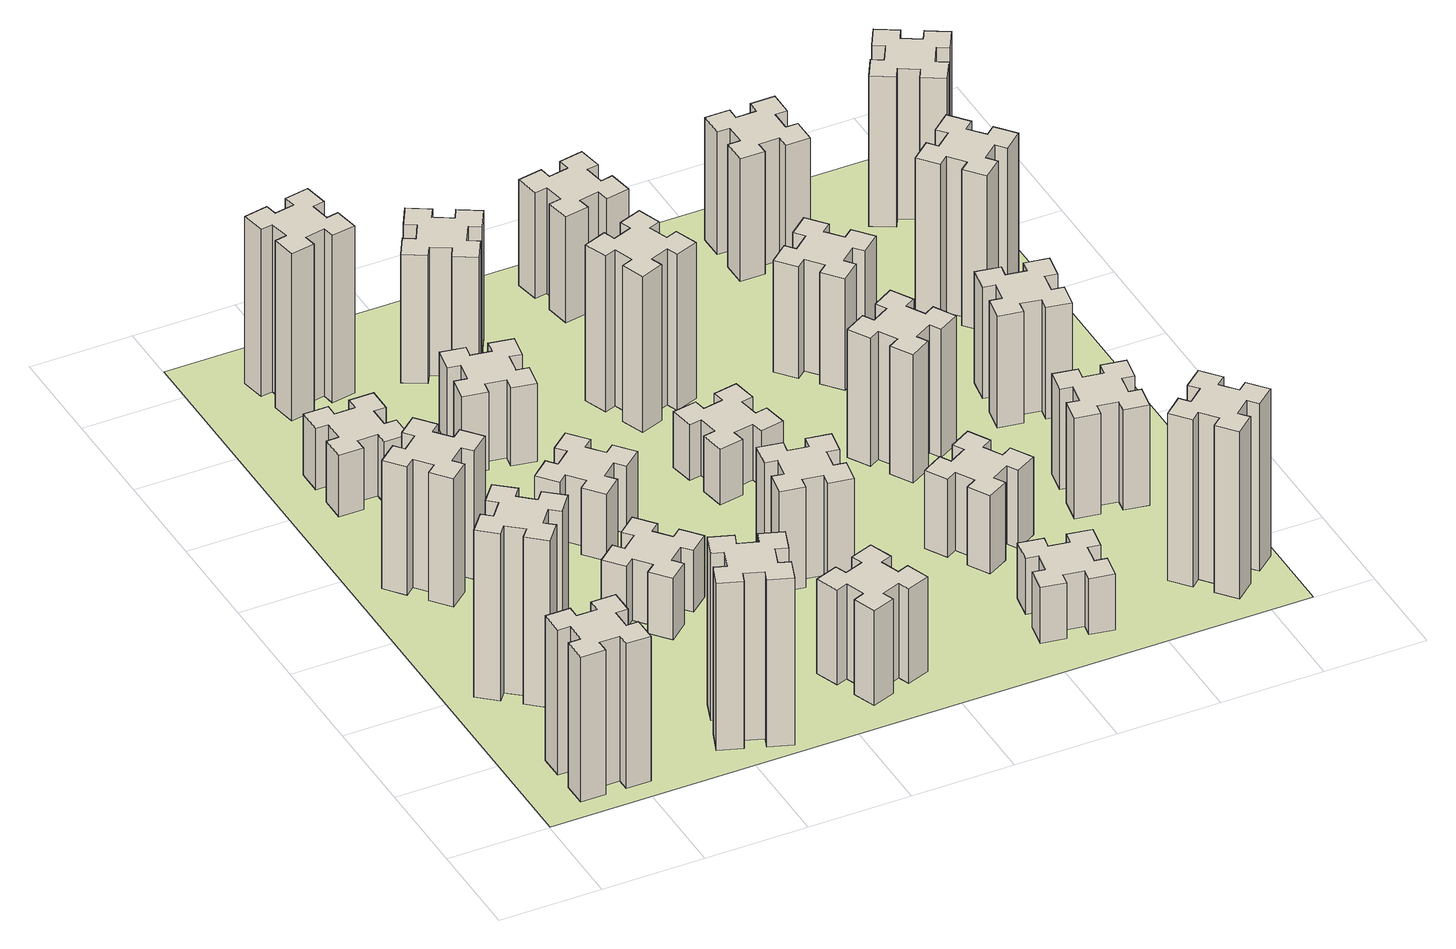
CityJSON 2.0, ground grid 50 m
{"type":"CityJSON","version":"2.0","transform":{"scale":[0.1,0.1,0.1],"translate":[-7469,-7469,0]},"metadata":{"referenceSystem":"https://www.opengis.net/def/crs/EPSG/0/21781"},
"CityObjects":{
"building1":{"type":"Building","attributes":{"class":"1000","function":"1000","usage":"1000","yearOfConstruction":2016,"roofType":"1000","measuredHeight":78,"storeysAboveGround":30,"storeysBelowGround":0},"geometry":[{"type":"Solid","lod":"1","boundaries":[[[[0,1,2,3,4,5,6,7,8,9,10,11,12,13,14,15,16,17,18,19]],[[17,16,20,21]],[[16,15,22,20]],[[15,14,23,22]],[[14,13,24,23]],[[13,12,25,24]],[[12,11,26,25]],[[11,10,27,26]],[[10,9,28,27]],[[9,8,29,28]],[[8,7,30,29]],[[7,6,31,30]],[[6,5,32,31]],[[5,4,33,32]],[[4,3,34,33]],[[3,2,35,34]],[[2,1,36,35]],[[1,0,37,36]],[[0,19,38,37]],[[19,18,39,38]],[[18,17,21,39]],[[24,25,26,27,28,29,30,31,32,33,34,35,36,37,38,39,21,20,22,23]]]]}]},
"building2":{"type":"Building","attributes":{"class":"1000","function":"1000","usage":"1000","yearOfConstruction":2016,"roofType":"1000","measuredHeight":90,"storeysAboveGround":30,"storeysBelowGround":0},"geometry":[{"type":"Solid","lod":"1","boundaries":[[[[40,41,42,43,44,45,46,47,48,49,50,51,52,53,54,55,56,57,58,59]],[[57,56,60,61]],[[56,55,62,60]],[[55,54,63,62]],[[54,53,64,63]],[[53,52,65,64]],[[52,51,66,65]],[[51,50,67,66]],[[50,49,68,67]],[[49,48,69,68]],[[48,47,70,69]],[[47,46,71,70]],[[46,45,72,71]],[[45,44,73,72]],[[44,43,74,73]],[[43,42,75,74]],[[42,41,76,75]],[[41,40,77,76]],[[40,59,78,77]],[[59,58,79,78]],[[58,57,61,79]],[[64,65,66,67,68,69,70,71,72,73,74,75,76,77,78,79,61,60,62,63]]]]}]},
"building3":{"type":"Building","attributes":{"class":"1000","function":"1000","usage":"1000","yearOfConstruction":2016,"roofType":"1000","measuredHeight":69,"storeysAboveGround":30,"storeysBelowGround":0},"geometry":[{"type":"Solid","lod":"1","boundaries":[[[[80,81,82,83,84,85,86,87,88,89,90,91,92,93,94,95,96,97,98,99]],[[97,96,100,101]],[[96,95,102,100]],[[95,94,103,102]],[[94,93,104,103]],[[93,92,105,104]],[[92,91,106,105]],[[91,90,107,106]],[[90,89,108,107]],[[89,88,109,108]],[[88,87,110,109]],[[87,86,111,110]],[[86,85,112,111]],[[85,84,113,112]],[[84,83,114,113]],[[83,82,115,114]],[[82,81,116,115]],[[81,80,117,116]],[[80,99,118,117]],[[99,98,119,118]],[[98,97,101,119]],[[104,105,106,107,108,109,110,111,112,113,114,115,116,117,118,119,101,100,102,103]]]]}]},
"building4":{"type":"Building","attributes":{"class":"1000","function":"1000","usage":"1000","yearOfConstruction":2016,"roofType":"1000","measuredHeight":33,"storeysAboveGround":30,"storeysBelowGround":0},"geometry":[{"type":"Solid","lod":"1","boundaries":[[[[120,121,122,123,124,125,126,127,128,129,130,131,132,133,134,135,136,137,138,139]],[[137,136,140,141]],[[136,135,142,140]],[[135,134,143,142]],[[134,133,144,143]],[[133,132,145,144]],[[132,131,146,145]],[[131,130,147,146]],[[130,129,148,147]],[[129,128,149,148]],[[128,127,150,149]],[[127,126,151,150]],[[126,125,152,151]],[[125,124,153,152]],[[124,123,154,153]],[[123,122,155,154]],[[122,121,156,155]],[[121,120,157,156]],[[120,139,158,157]],[[139,138,159,158]],[[138,137,141,159]],[[144,145,146,147,148,149,150,151,152,153,154,155,156,157,158,159,141,140,142,143]]]]}]},
"building5":{"type":"Building","attributes":{"class":"1000","function":"1000","usage":"1000","yearOfConstruction":2016,"roofType":"1000","measuredHeight":90,"storeysAboveGround":30,"storeysBelowGround":0},"geometry":[{"type":"Solid","lod":"1","boundaries":[[[[160,161,162,163,164,165,166,167,168,169,170,171,172,173,174,175,176,177,178,179]],[[177,176,180,181]],[[176,175,182,180]],[[175,174,183,182]],[[174,173,184,183]],[[173,172,185,184]],[[172,171,186,185]],[[171,170,187,186]],[[170,169,188,187]],[[169,168,189,188]],[[168,167,190,189]],[[167,166,191,190]],[[166,165,192,191]],[[165,164,193,192]],[[164,163,194,193]],[[163,162,195,194]],[[162,161,196,195]],[[161,160,197,196]],[[160,179,198,197]],[[179,178,199,198]],[[178,177,181,199]],[[184,185,186,187,188,189,190,191,192,193,194,195,196,197,198,199,181,180,182,183]]]]}]},
"building6":{"type":"Building","attributes":{"class":"1000","function":"1000","usage":"1000","yearOfConstruction":2016,"roofType":"1000","measuredHeight":90,"storeysAboveGround":30,"storeysBelowGround":0},"geometry":[{"type":"Solid","lod":"1","boundaries":[[[[200,201,202,203,204,205,206,207,208,209,210,211,212,213,214,215,216,217,218,219]],[[217,216,220,221]],[[216,215,222,220]],[[215,214,223,222]],[[214,213,224,223]],[[213,212,225,224]],[[212,211,226,225]],[[211,210,227,226]],[[210,209,228,227]],[[209,208,229,228]],[[208,207,230,229]],[[207,206,231,230]],[[206,205,232,231]],[[205,204,233,232]],[[204,203,234,233]],[[203,202,235,234]],[[202,201,236,235]],[[201,200,237,236]],[[200,219,238,237]],[[219,218,239,238]],[[218,217,221,239]],[[224,225,226,227,228,229,230,231,232,233,234,235,236,237,238,239,221,220,222,223]]]]}]},
"building7":{"type":"Building","attributes":{"class":"1000","function":"1000","usage":"1000","yearOfConstruction":2016,"roofType":"1000","measuredHeight":33,"storeysAboveGround":30,"storeysBelowGround":0},"geometry":[{"type":"Solid","lod":"1","boundaries":[[[[240,241,242,243,244,245,246,247,248,249,250,251,252,253,254,255,256,257,258,259]],[[257,256,260,261]],[[256,255,262,260]],[[255,254,263,262]],[[254,253,264,263]],[[253,252,265,264]],[[252,251,266,265]],[[251,250,267,266]],[[250,249,268,267]],[[249,248,269,268]],[[248,247,270,269]],[[247,246,271,270]],[[246,245,272,271]],[[245,244,273,272]],[[244,243,274,273]],[[243,242,275,274]],[[242,241,276,275]],[[241,240,277,276]],[[240,259,278,277]],[[259,258,279,278]],[[258,257,261,279]],[[264,265,266,267,268,269,270,271,272,273,274,275,276,277,278,279,261,260,262,263]]]]}]},
"building8":{"type":"Building","attributes":{"class":"1000","function":"1000","usage":"1000","yearOfConstruction":2016,"roofType":"1000","measuredHeight":36,"storeysAboveGround":30,"storeysBelowGround":0},"geometry":[{"type":"Solid","lod":"1","boundaries":[[[[280,281,282,283,284,285,286,287,288,289,290,291,292,293,294,295,296,297,298,299]],[[297,296,300,301]],[[296,295,302,300]],[[295,294,303,302]],[[294,293,304,303]],[[293,292,305,304]],[[292,291,306,305]],[[291,290,307,306]],[[290,289,308,307]],[[289,288,309,308]],[[288,287,310,309]],[[287,286,311,310]],[[286,285,312,311]],[[285,284,313,312]],[[284,283,314,313]],[[283,282,315,314]],[[282,281,316,315]],[[281,280,317,316]],[[280,299,318,317]],[[299,298,319,318]],[[298,297,301,319]],[[304,305,306,307,308,309,310,311,312,313,314,315,316,317,318,319,301,300,302,303]]]]}]},
"building9":{"type":"Building","attributes":{"class":"1000","function":"1000","usage":"1000","yearOfConstruction":2016,"roofType":"1000","measuredHeight":42,"storeysAboveGround":30,"storeysBelowGround":0},"geometry":[{"type":"Solid","lod":"1","boundaries":[[[[320,321,322,323,324,325,326,327,328,329,330,331,332,333,334,335,336,337,338,339]],[[337,336,340,341]],[[336,335,342,340]],[[335,334,343,342]],[[334,333,344,343]],[[333,332,345,344]],[[332,331,346,345]],[[331,330,347,346]],[[330,329,348,347]],[[329,328,349,348]],[[328,327,350,349]],[[327,326,351,350]],[[326,325,352,351]],[[325,324,353,352]],[[324,323,354,353]],[[323,322,355,354]],[[322,321,356,355]],[[321,320,357,356]],[[320,339,358,357]],[[339,338,359,358]],[[338,337,341,359]],[[344,345,346,347,348,349,350,351,352,353,354,355,356,357,358,359,341,340,342,343]]]]}]},
"building10":{"type":"Building","attributes":{"class":"1000","function":"1000","usage":"1000","yearOfConstruction":2016,"roofType":"1000","measuredHeight":51,"storeysAboveGround":30,"storeysBelowGround":0},"geometry":[{"type":"Solid","lod":"1","boundaries":[[[[360,361,362,363,364,365,366,367,368,369,370,371,372,373,374,375,376,377,378,379]],[[377,376,380,381]],[[376,375,382,380]],[[375,374,383,382]],[[374,373,384,383]],[[373,372,385,384]],[[372,371,386,385]],[[371,370,387,386]],[[370,369,388,387]],[[369,368,389,388]],[[368,367,390,389]],[[367,366,391,390]],[[366,365,392,391]],[[365,364,393,392]],[[364,363,394,393]],[[363,362,395,394]],[[362,361,396,395]],[[361,360,397,396]],[[360,379,398,397]],[[379,378,399,398]],[[378,377,381,399]],[[384,385,386,387,388,389,390,391,392,393,394,395,396,397,398,399,381,380,382,383]]]]}]},
"building11":{"type":"Building","attributes":{"class":"1000","function":"1000","usage":"1000","yearOfConstruction":2016,"roofType":"1000","measuredHeight":69,"storeysAboveGround":30,"storeysBelowGround":0},"geometry":[{"type":"Solid","lod":"1","boundaries":[[[[400,401,402,403,404,405,406,407,408,409,410,411,412,413,414,415,416,417,418,419]],[[417,416,420,421]],[[416,415,422,420]],[[415,414,423,422]],[[414,413,424,423]],[[413,412,425,424]],[[412,411,426,425]],[[411,410,427,426]],[[410,409,428,427]],[[409,408,429,428]],[[408,407,430,429]],[[407,406,431,430]],[[406,405,432,431]],[[405,404,433,432]],[[404,403,434,433]],[[403,402,435,434]],[[402,401,436,435]],[[401,400,437,436]],[[400,419,438,437]],[[419,418,439,438]],[[418,417,421,439]],[[424,425,426,427,428,429,430,431,432,433,434,435,436,437,438,439,421,420,422,423]]]]}]},
"building12":{"type":"Building","attributes":{"class":"1000","function":"1000","usage":"1000","yearOfConstruction":2016,"roofType":"1000","measuredHeight":54,"storeysAboveGround":30,"storeysBelowGround":0},"geometry":[{"type":"Solid","lod":"1","boundaries":[[[[440,441,442,443,444,445,446,447,448,449,450,451,452,453,454,455,456,457,458,459]],[[457,456,460,461]],[[456,455,462,460]],[[455,454,463,462]],[[454,453,464,463]],[[453,452,465,464]],[[452,451,466,465]],[[451,450,467,466]],[[450,449,468,467]],[[449,448,469,468]],[[448,447,470,469]],[[447,446,471,470]],[[446,445,472,471]],[[445,444,473,472]],[[444,443,474,473]],[[443,442,475,474]],[[442,441,476,475]],[[441,440,477,476]],[[440,459,478,477]],[[459,458,479,478]],[[458,457,461,479]],[[464,465,466,467,468,469,470,471,472,473,474,475,476,477,478,479,461,460,462,463]]]]}]},
"building13":{"type":"Building","attributes":{"class":"1000","function":"1000","usage":"1000","yearOfConstruction":2016,"roofType":"1000","measuredHeight":30,"storeysAboveGround":30,"storeysBelowGround":0},"geometry":[{"type":"Solid","lod":"1","boundaries":[[[[480,481,482,483,484,485,486,487,488,489,490,491,492,493,494,495,496,497,498,499]],[[497,496,500,501]],[[496,495,502,500]],[[495,494,503,502]],[[494,493,504,503]],[[493,492,505,504]],[[492,491,506,505]],[[491,490,507,506]],[[490,489,508,507]],[[489,488,509,508]],[[488,487,510,509]],[[487,486,511,510]],[[486,485,512,511]],[[485,484,513,512]],[[484,483,514,513]],[[483,482,515,514]],[[482,481,516,515]],[[481,480,517,516]],[[480,499,518,517]],[[499,498,519,518]],[[498,497,501,519]],[[504,505,506,507,508,509,510,511,512,513,514,515,516,517,518,519,501,500,502,503]]]]}]},
"building14":{"type":"Building","attributes":{"class":"1000","function":"1000","usage":"1000","yearOfConstruction":2016,"roofType":"1000","measuredHeight":84,"storeysAboveGround":30,"storeysBelowGround":0},"geometry":[{"type":"Solid","lod":"1","boundaries":[[[[520,521,522,523,524,525,526,527,528,529,530,531,532,533,534,535,536,537,538,539]],[[537,536,540,541]],[[536,535,542,540]],[[535,534,543,542]],[[534,533,544,543]],[[533,532,545,544]],[[532,531,546,545]],[[531,530,547,546]],[[530,529,548,547]],[[529,528,549,548]],[[528,527,550,549]],[[527,526,551,550]],[[526,525,552,551]],[[525,524,553,552]],[[524,523,554,553]],[[523,522,555,554]],[[522,521,556,555]],[[521,520,557,556]],[[520,539,558,557]],[[539,538,559,558]],[[538,537,541,559]],[[544,545,546,547,548,549,550,551,552,553,554,555,556,557,558,559,541,540,542,543]]]]}]},
"building15":{"type":"Building","attributes":{"class":"1000","function":"1000","usage":"1000","yearOfConstruction":2016,"roofType":"1000","measuredHeight":30,"storeysAboveGround":30,"storeysBelowGround":0},"geometry":[{"type":"Solid","lod":"1","boundaries":[[[[560,561,562,563,564,565,566,567,568,569,570,571,572,573,574,575,576,577,578,579]],[[577,576,580,581]],[[576,575,582,580]],[[575,574,583,582]],[[574,573,584,583]],[[573,572,585,584]],[[572,571,586,585]],[[571,570,587,586]],[[570,569,588,587]],[[569,568,589,588]],[[568,567,590,589]],[[567,566,591,590]],[[566,565,592,591]],[[565,564,593,592]],[[564,563,594,593]],[[563,562,595,594]],[[562,561,596,595]],[[561,560,597,596]],[[560,579,598,597]],[[579,578,599,598]],[[578,577,581,599]],[[584,585,586,587,588,589,590,591,592,593,594,595,596,597,598,599,581,580,582,583]]]]}]},
"building16":{"type":"Building","attributes":{"class":"1000","function":"1000","usage":"1000","yearOfConstruction":2016,"roofType":"1000","measuredHeight":57,"storeysAboveGround":30,"storeysBelowGround":0},"geometry":[{"type":"Solid","lod":"1","boundaries":[[[[600,601,602,603,604,605,606,607,608,609,610,611,612,613,614,615,616,617,618,619]],[[617,616,620,621]],[[616,615,622,620]],[[615,614,623,622]],[[614,613,624,623]],[[613,612,625,624]],[[612,611,626,625]],[[611,610,627,626]],[[610,609,628,627]],[[609,608,629,628]],[[608,607,630,629]],[[607,606,631,630]],[[606,605,632,631]],[[605,604,633,632]],[[604,603,634,633]],[[603,602,635,634]],[[602,601,636,635]],[[601,600,637,636]],[[600,619,638,637]],[[619,618,639,638]],[[618,617,621,639]],[[624,625,626,627,628,629,630,631,632,633,634,635,636,637,638,639,621,620,622,623]]]]}]},
"building17":{"type":"Building","attributes":{"class":"1000","function":"1000","usage":"1000","yearOfConstruction":2016,"roofType":"1000","measuredHeight":42,"storeysAboveGround":30,"storeysBelowGround":0},"geometry":[{"type":"Solid","lod":"1","boundaries":[[[[640,641,642,643,644,645,646,647,648,649,650,651,652,653,654,655,656,657,658,659]],[[657,656,660,661]],[[656,655,662,660]],[[655,654,663,662]],[[654,653,664,663]],[[653,652,665,664]],[[652,651,666,665]],[[651,650,667,666]],[[650,649,668,667]],[[649,648,669,668]],[[648,647,670,669]],[[647,646,671,670]],[[646,645,672,671]],[[645,644,673,672]],[[644,643,674,673]],[[643,642,675,674]],[[642,641,676,675]],[[641,640,677,676]],[[640,659,678,677]],[[659,658,679,678]],[[658,657,661,679]],[[664,665,666,667,668,669,670,671,672,673,674,675,676,677,678,679,661,660,662,663]]]]}]},
"building18":{"type":"Building","attributes":{"class":"1000","function":"1000","usage":"1000","yearOfConstruction":2016,"roofType":"1000","measuredHeight":69,"storeysAboveGround":30,"storeysBelowGround":0},"geometry":[{"type":"Solid","lod":"1","boundaries":[[[[680,681,682,683,684,685,686,687,688,689,690,691,692,693,694,695,696,697,698,699]],[[697,696,700,701]],[[696,695,702,700]],[[695,694,703,702]],[[694,693,704,703]],[[693,692,705,704]],[[692,691,706,705]],[[691,690,707,706]],[[690,689,708,707]],[[689,688,709,708]],[[688,687,710,709]],[[687,686,711,710]],[[686,685,712,711]],[[685,684,713,712]],[[684,683,714,713]],[[683,682,715,714]],[[682,681,716,715]],[[681,680,717,716]],[[680,699,718,717]],[[699,698,719,718]],[[698,697,701,719]],[[704,705,706,707,708,709,710,711,712,713,714,715,716,717,718,719,701,700,702,703]]]]}]},
"building19":{"type":"Building","attributes":{"class":"1000","function":"1000","usage":"1000","yearOfConstruction":2016,"roofType":"1000","measuredHeight":60,"storeysAboveGround":30,"storeysBelowGround":0},"geometry":[{"type":"Solid","lod":"1","boundaries":[[[[720,721,722,723,724,725,726,727,728,729,730,731,732,733,734,735,736,737,738,739]],[[737,736,740,741]],[[736,735,742,740]],[[735,734,743,742]],[[734,733,744,743]],[[733,732,745,744]],[[732,731,746,745]],[[731,730,747,746]],[[730,729,748,747]],[[729,728,749,748]],[[728,727,750,749]],[[727,726,751,750]],[[726,725,752,751]],[[725,724,753,752]],[[724,723,754,753]],[[723,722,755,754]],[[722,721,756,755]],[[721,720,757,756]],[[720,739,758,757]],[[739,738,759,758]],[[738,737,741,759]],[[744,745,746,747,748,749,750,751,752,753,754,755,756,757,758,759,741,740,742,743]]]]}]},
"building20":{"type":"Building","attributes":{"class":"1000","function":"1000","usage":"1000","yearOfConstruction":2016,"roofType":"1000","measuredHeight":90,"storeysAboveGround":30,"storeysBelowGround":0},"geometry":[{"type":"Solid","lod":"1","boundaries":[[[[760,761,762,763,764,765,766,767,768,769,770,771,772,773,774,775,776,777,778,779]],[[777,776,780,781]],[[776,775,782,780]],[[775,774,783,782]],[[774,773,784,783]],[[773,772,785,784]],[[772,771,786,785]],[[771,770,787,786]],[[770,769,788,787]],[[769,768,789,788]],[[768,767,790,789]],[[767,766,791,790]],[[766,765,792,791]],[[765,764,793,792]],[[764,763,794,793]],[[763,762,795,794]],[[762,761,796,795]],[[761,760,797,796]],[[760,779,798,797]],[[779,778,799,798]],[[778,777,781,799]],[[784,785,786,787,788,789,790,791,792,793,794,795,796,797,798,799,781,780,782,783]]]]}]},
"building21":{"type":"Building","attributes":{"class":"1000","function":"1000","usage":"1000","yearOfConstruction":2016,"roofType":"1000","measuredHeight":54,"storeysAboveGround":30,"storeysBelowGround":0},"geometry":[{"type":"Solid","lod":"1","boundaries":[[[[800,801,802,803,804,805,806,807,808,809,810,811,812,813,814,815,816,817,818,819]],[[817,816,820,821]],[[816,815,822,820]],[[815,814,823,822]],[[814,813,824,823]],[[813,812,825,824]],[[812,811,826,825]],[[811,810,827,826]],[[810,809,828,827]],[[809,808,829,828]],[[808,807,830,829]],[[807,806,831,830]],[[806,805,832,831]],[[805,804,833,832]],[[804,803,834,833]],[[803,802,835,834]],[[802,801,836,835]],[[801,800,837,836]],[[800,819,838,837]],[[819,818,839,838]],[[818,817,821,839]],[[824,825,826,827,828,829,830,831,832,833,834,835,836,837,838,839,821,820,822,823]]]]}]},
"building22":{"type":"Building","attributes":{"class":"1000","function":"1000","usage":"1000","yearOfConstruction":2016,"roofType":"1000","measuredHeight":66,"storeysAboveGround":30,"storeysBelowGround":0},"geometry":[{"type":"Solid","lod":"1","boundaries":[[[[840,841,842,843,844,845,846,847,848,849,850,851,852,853,854,855,856,857,858,859]],[[857,856,860,861]],[[856,855,862,860]],[[855,854,863,862]],[[854,853,864,863]],[[853,852,865,864]],[[852,851,866,865]],[[851,850,867,866]],[[850,849,868,867]],[[849,848,869,868]],[[848,847,870,869]],[[847,846,871,870]],[[846,845,872,871]],[[845,844,873,872]],[[844,843,874,873]],[[843,842,875,874]],[[842,841,876,875]],[[841,840,877,876]],[[840,859,878,877]],[[859,858,879,878]],[[858,857,861,879]],[[864,865,866,867,868,869,870,871,872,873,874,875,876,877,878,879,861,860,862,863]]]]}]},
"building23":{"type":"Building","attributes":{"class":"1000","function":"1000","usage":"1000","yearOfConstruction":2016,"roofType":"1000","measuredHeight":60,"storeysAboveGround":30,"storeysBelowGround":0},"geometry":[{"type":"Solid","lod":"1","boundaries":[[[[880,881,882,883,884,885,886,887,888,889,890,891,892,893,894,895,896,897,898,899]],[[897,896,900,901]],[[896,895,902,900]],[[895,894,903,902]],[[894,893,904,903]],[[893,892,905,904]],[[892,891,906,905]],[[891,890,907,906]],[[890,889,908,907]],[[889,888,909,908]],[[888,887,910,909]],[[887,886,911,910]],[[886,885,912,911]],[[885,884,913,912]],[[884,883,914,913]],[[883,882,915,914]],[[882,881,916,915]],[[881,880,917,916]],[[880,899,918,917]],[[899,898,919,918]],[[898,897,901,919]],[[904,905,906,907,908,909,910,911,912,913,914,915,916,917,918,919,901,900,902,903]]]]}]},
"building24":{"type":"Building","attributes":{"class":"1000","function":"1000","usage":"1000","yearOfConstruction":2016,"roofType":"1000","measuredHeight":84,"storeysAboveGround":30,"storeysBelowGround":0},"geometry":[{"type":"Solid","lod":"1","boundaries":[[[[920,921,922,923,924,925,926,927,928,929,930,931,932,933,934,935,936,937,938,939]],[[937,936,940,941]],[[936,935,942,940]],[[935,934,943,942]],[[934,933,944,943]],[[933,932,945,944]],[[932,931,946,945]],[[931,930,947,946]],[[930,929,948,947]],[[929,928,949,948]],[[928,927,950,949]],[[927,926,951,950]],[[926,925,952,951]],[[925,924,953,952]],[[924,923,954,953]],[[923,922,955,954]],[[922,921,956,955]],[[921,920,957,956]],[[920,939,958,957]],[[939,938,959,958]],[[938,937,941,959]],[[944,945,946,947,948,949,950,951,952,953,954,955,956,957,958,959,941,940,942,943]]]]}]},
"building25":{"type":"Building","attributes":{"class":"1000","function":"1000","usage":"1000","yearOfConstruction":2016,"roofType":"1000","measuredHeight":81,"storeysAboveGround":30,"storeysBelowGround":0},"geometry":[{"type":"Solid","lod":"1","boundaries":[[[[960,961,962,963,964,965,966,967,968,969,970,971,972,973,974,975,976,977,978,979]],[[977,976,980,981]],[[976,975,982,980]],[[975,974,983,982]],[[974,973,984,983]],[[973,972,985,984]],[[972,971,986,985]],[[971,970,987,986]],[[970,969,988,987]],[[969,968,989,988]],[[968,967,990,989]],[[967,966,991,990]],[[966,965,992,991]],[[965,964,993,992]],[[964,963,994,993]],[[963,962,995,994]],[[962,961,996,995]],[[961,960,997,996]],[[960,979,998,997]],[[979,978,999,998]],[[978,977,981,999]],[[984,985,986,987,988,989,990,991,992,993,994,995,996,997,998,999,981,980,982,983]]]]}]},
"landuse1":{"type":"LandUse","attributes":{"name":"plot1","function":"1010"},"geometry":[{"type":"MultiSurface","lod":"1","boundaries":[[[1000,1001,1002,1003]]]}]}
},
"vertices":[
[265,325,0],[265,225,0],[205,225,0],[205,105,0],[325,105,0],[325,165,0],[425,165,0],[425,105,0],[545,105,0],[545,225,0],[485,225,0],[485,325,0],[545,325,0],[545,445,0],[425,445,0],[425,385,0],[325,385,0],[325,445,0],[205,445,0],[205,325,0],[325,385,780],[325,445,780],[425,385,780],[425,445,780],[545,445,780],[545,325,780],[485,325,780],[485,225,780],[545,225,780],[545,105,780],[425,105,780],[425,165,780],[325,165,780],[325,105,780],[205,105,780],[205,225,780],[265,225,780],[265,325,780],[205,325,780],[205,445,780],
[484,1067,0],[408,1132,0],[446,1178,0],[354,1255,0],[277,1163,0],[323,1124,0],[259,1048,0],[213,1086,0],[136,994,0],[228,917,0],[266,963,0],[343,899,0],[304,853,0],[396,776,0],[473,868,0],[427,906,0],[492,983,0],[538,944,0],[615,1036,0],[523,1113,0],[492,983,900],[538,944,900],[427,906,900],[473,868,900],[396,776,900],[304,853,900],[343,899,900],[266,963,900],[228,917,900],[136,994,900],[213,1086,900],[259,1048,900],[323,1124,900],[277,1163,900],[354,1255,900],[446,1178,900],[408,1132,900],[484,1067,900],[523,1113,900],[615,1036,900],
[492,1888,0],[427,1964,0],[473,2003,0],[396,2095,0],[304,2018,0],[343,1972,0],[266,1907,0],[228,1953,0],[136,1876,0],[213,1784,0],[259,1823,0],[323,1746,0],[277,1708,0],[354,1616,0],[446,1693,0],[408,1739,0],[484,1803,0],[523,1757,0],[615,1834,0],[538,1926,0],[484,1803,690],[523,1757,690],[408,1739,690],[446,1693,690],[354,1616,690],[277,1708,690],[323,1746,690],[259,1823,690],[213,1784,690],[136,1876,690],[228,1953,690],[266,1907,690],[343,1972,690],[304,2018,690],[396,2095,690],[473,2003,690],[427,1964,690],[492,1888,690],[538,1926,690],[615,1834,690],
[485,2545,0],[485,2645,0],[545,2645,0],[545,2765,0],[425,2765,0],[425,2705,0],[325,2705,0],[325,2765,0],[205,2765,0],[205,2645,0],[265,2645,0],[265,2545,0],[205,2545,0],[205,2425,0],[325,2425,0],[325,2485,0],[425,2485,0],[425,2425,0],[545,2425,0],[545,2545,0],[425,2485,330],[425,2425,330],[325,2485,330],[325,2425,330],[205,2425,330],[205,2545,330],[265,2545,330],[265,2645,330],[205,2645,330],[205,2765,330],[325,2765,330],[325,2705,330],[425,2705,330],[425,2765,330],[545,2765,330],[545,2645,330],[485,2645,330],[485,2545,330],[545,2545,330],[545,2425,330],
[1029,360,0],[995,266,0],[939,287,0],[897,174,0],[1010,133,0],[1031,189,0],[1125,155,0],[1104,99,0],[1217,57,0],[1258,170,0],[1202,191,0],[1236,285,0],[1292,264,0],[1333,377,0],[1220,418,0],[1200,362,0],[1106,396,0],[1127,452,0],[1014,493,0],[973,380,0],[1106,396,900],[1127,452,900],[1200,362,900],[1220,418,900],[1333,377,900],[1292,264,900],[1236,285,900],[1202,191,900],[1258,170,900],[1217,57,900],[1104,99,900],[1125,155,900],[1031,189,900],[1010,133,900],[897,174,900],[939,287,900],[995,266,900],[1029,360,900],[973,380,900],[1014,493,900],
[592,3305,0],[575,3404,0],[634,3414,0],[613,3532,0],[495,3511,0],[505,3452,0],[407,3435,0],[397,3494,0],[278,3473,0],[299,3355,0],[358,3365,0],[376,3267,0],[317,3257,0],[337,3138,0],[456,3159,0],[445,3218,0],[544,3236,0],[554,3177,0],[672,3197,0],[651,3316,0],[544,3236,900],[554,3177,900],[445,3218,900],[456,3159,900],[337,3138,900],[317,3257,900],[376,3267,900],[358,3365,900],[299,3355,900],[278,3473,900],[397,3494,900],[407,3435,900],[505,3452,900],[495,3511,900],[613,3532,900],[634,3414,900],[575,3404,900],[592,3305,900],[651,3316,900],[672,3197,900],
[1083,1332,0],[1006,1267,0],[968,1313,0],[876,1236,0],[953,1144,0],[999,1183,0],[1063,1106,0],[1017,1068,0],[1094,976,0],[1186,1053,0],[1148,1099,0],[1224,1163,0],[1263,1117,0],[1355,1194,0],[1278,1286,0],[1232,1248,0],[1167,1324,0],[1213,1363,0],[1136,1455,0],[1044,1378,0],[1167,1324,330],[1213,1363,330],[1232,1248,330],[1278,1286,330],[1355,1194,330],[1263,1117,330],[1224,1163,330],[1148,1099,330],[1186,1053,330],[1094,976,330],[1017,1068,330],[1063,1106,330],[999,1183,330],[953,1144,330],[876,1236,330],[968,1313,330],[1006,1267,330],[1083,1332,330],[1044,1378,330],[1136,1455,330],
[1083,1972,0],[1006,1907,0],[968,1953,0],[876,1876,0],[953,1784,0],[999,1823,0],[1063,1746,0],[1017,1708,0],[1094,1616,0],[1186,1693,0],[1148,1739,0],[1224,1803,0],[1263,1757,0],[1355,1834,0],[1278,1926,0],[1232,1888,0],[1167,1964,0],[1213,2003,0],[1136,2095,0],[1044,2018,0],[1167,1964,360],[1213,2003,360],[1232,1888,360],[1278,1926,360],[1355,1834,360],[1263,1757,360],[1224,1803,360],[1148,1739,360],[1186,1693,360],[1094,1616,360],[1017,1708,360],[1063,1746,360],[999,1823,360],[953,1784,360],[876,1876,360],[968,1953,360],[1006,1907,360],[1083,1972,360],[1044,2018,360],[1136,2095,360],
[1115,2527,0],[1132,2625,0],[1191,2615,0],[1212,2733,0],[1094,2754,0],[1084,2695,0],[985,2712,0],[996,2771,0],[877,2792,0],[857,2674,0],[916,2664,0],[898,2565,0],[839,2576,0],[818,2457,0],[937,2437,0],[947,2496,0],[1045,2478,0],[1035,2419,0],[1153,2398,0],[1174,2517,0],[1045,2478,420],[1035,2419,420],[947,2496,420],[937,2437,420],[818,2457,420],[839,2576,420],[898,2565,420],[916,2664,420],[857,2674,420],[877,2792,420],[996,2771,420],[985,2712,420],[1084,2695,420],[1094,2754,420],[1212,2733,420],[1191,2615,420],[1132,2625,420],[1115,2527,420],[1174,2517,420],[1153,2398,420],
[1765,496,0],[1671,462,0],[1650,518,0],[1537,477,0],[1579,364,0],[1635,385,0],[1669,291,0],[1613,270,0],[1654,157,0],[1767,199,0],[1746,255,0],[1840,289,0],[1860,233,0],[1973,274,0],[1932,387,0],[1876,366,0],[1842,460,0],[1898,480,0],[1857,593,0],[1744,552,0],[1842,460,510],[1898,480,510],[1876,366,510],[1932,387,510],[1973,274,510],[1860,233,510],[1840,289,510],[1746,255,510],[1767,199,510],[1654,157,510],[1613,270,510],[1669,291,510],[1635,385,510],[1579,364,510],[1537,477,510],[1650,518,510],[1671,462,510],[1765,496,510],[1744,552,510],[1857,593,510],
[1186,3137,0],[1236,3224,0],[1288,3194,0],[1348,3298,0],[1244,3358,0],[1214,3306,0],[1127,3356,0],[1157,3408,0],[1053,3468,0],[993,3364,0],[1045,3334,0],[995,3247,0],[943,3277,0],[883,3173,0],[987,3113,0],[1017,3165,0],[1104,3115,0],[1074,3063,0],[1178,3003,0],[1238,3107,0],[1104,3115,690],[1074,3063,690],[1017,3165,690],[987,3113,690],[883,3173,690],[943,3277,690],[995,3247,690],[1045,3334,690],[993,3364,690],[1053,3468,690],[1157,3408,690],[1127,3356,690],[1214,3306,690],[1244,3358,690],[1348,3298,690],[1288,3194,690],[1236,3224,690],[1186,3137,690],[1238,3107,690],[1178,3003,690],
[1955,1147,0],[1972,1245,0],[2031,1235,0],[2052,1353,0],[1934,1374,0],[1924,1315,0],[1825,1332,0],[1836,1391,0],[1717,1412,0],[1697,1294,0],[1756,1284,0],[1738,1185,0],[1679,1196,0],[1658,1077,0],[1777,1057,0],[1787,1116,0],[1885,1098,0],[1875,1039,0],[1993,1018,0],[2014,1137,0],[1885,1098,540],[1875,1039,540],[1787,1116,540],[1777,1057,540],[1658,1077,540],[1679,1196,540],[1738,1185,540],[1756,1284,540],[1697,1294,540],[1717,1412,540],[1836,1391,540],[1825,1332,540],[1924,1315,540],[1934,1374,540],[2052,1353,540],[2031,1235,540],[1972,1245,540],[1955,1147,540],[2014,1137,540],[1993,1018,540],
[1972,1925,0],[1955,2024,0],[2014,2034,0],[1993,2152,0],[1875,2131,0],[1885,2072,0],[1787,2055,0],[1777,2114,0],[1658,2093,0],[1679,1975,0],[1738,1985,0],[1756,1887,0],[1697,1877,0],[1717,1758,0],[1836,1779,0],[1825,1838,0],[1924,1856,0],[1934,1797,0],[2052,1817,0],[2031,1936,0],[1924,1856,300],[1934,1797,300],[1825,1838,300],[1836,1779,300],[1717,1758,300],[1697,1877,300],[1756,1887,300],[1738,1985,300],[1679,1975,300],[1658,2093,300],[1777,2114,300],[1787,2055,300],[1885,2072,300],[1875,2131,300],[1993,2152,300],[2014,2034,300],[1955,2024,300],[1972,1925,300],[2031,1936,300],[2052,1817,300],
[1876,2586,0],[1842,2680,0],[1898,2700,0],[1857,2813,0],[1744,2772,0],[1765,2716,0],[1671,2682,0],[1650,2738,0],[1537,2697,0],[1579,2584,0],[1635,2605,0],[1669,2511,0],[1613,2490,0],[1654,2377,0],[1767,2419,0],[1746,2475,0],[1840,2509,0],[1860,2453,0],[1973,2494,0],[1932,2607,0],[1840,2509,840],[1860,2453,840],[1746,2475,840],[1767,2419,840],[1654,2377,840],[1613,2490,840],[1669,2511,840],[1635,2605,840],[1579,2584,840],[1537,2697,840],[1650,2738,840],[1671,2682,840],[1765,2716,840],[1744,2772,840],[1857,2813,840],[1898,2700,840],[1842,2680,840],[1876,2586,840],[1932,2607,840],[1973,2494,840],
[2596,444,0],[2578,345,0],[2519,356,0],[2498,237,0],[2617,217,0],[2627,276,0],[2725,258,0],[2715,199,0],[2833,178,0],[2854,297,0],[2795,307,0],[2812,405,0],[2871,395,0],[2892,513,0],[2774,534,0],[2764,475,0],[2665,492,0],[2676,551,0],[2557,572,0],[2537,454,0],[2665,492,300],[2676,551,300],[2764,475,300],[2774,534,300],[2892,513,300],[2871,395,300],[2812,405,300],[2795,307,300],[2854,297,300],[2833,178,300],[2715,199,300],[2725,258,300],[2627,276,300],[2617,217,300],[2498,237,300],[2519,356,300],[2578,345,300],[2596,444,300],[2537,454,300],[2557,572,300],
[1738,3465,0],[1756,3367,0],[1697,3357,0],[1717,3238,0],[1836,3259,0],[1825,3318,0],[1924,3336,0],[1934,3277,0],[2052,3297,0],[2031,3416,0],[1972,3405,0],[1955,3504,0],[2014,3514,0],[1993,3632,0],[1875,3611,0],[1885,3552,0],[1787,3535,0],[1777,3594,0],[1658,3573,0],[1679,3455,0],[1787,3535,570],[1777,3594,570],[1885,3552,570],[1875,3611,570],[1993,3632,570],[2014,3514,570],[1955,3504,570],[1972,3405,570],[2031,3416,570],[2052,3297,570],[1934,3277,570],[1924,3336,570],[1825,3318,570],[1836,3259,570],[1717,3238,570],[1697,3357,570],[1756,3367,570],[1738,3465,570],[1679,3455,570],[1658,3573,570],
[2716,1027,0],[2666,1114,0],[2718,1144,0],[2658,1248,0],[2554,1188,0],[2584,1136,0],[2497,1086,0],[2467,1138,0],[2363,1078,0],[2423,974,0],[2475,1004,0],[2525,917,0],[2473,887,0],[2533,783,0],[2637,843,0],[2607,895,0],[2694,945,0],[2724,893,0],[2828,953,0],[2768,1057,0],[2694,945,420],[2724,893,420],[2607,895,420],[2637,843,420],[2533,783,420],[2473,887,420],[2525,917,420],[2475,1004,420],[2423,974,420],[2363,1078,420],[2467,1138,420],[2497,1086,420],[2584,1136,420],[2554,1188,420],[2658,1248,420],[2718,1144,420],[2666,1114,420],[2716,1027,420],[2768,1057,420],[2828,953,420],
[2475,1744,0],[2525,1657,0],[2473,1627,0],[2533,1523,0],[2637,1583,0],[2607,1635,0],[2694,1685,0],[2724,1633,0],[2828,1693,0],[2768,1797,0],[2716,1767,0],[2666,1854,0],[2718,1884,0],[2658,1988,0],[2554,1928,0],[2584,1876,0],[2497,1826,0],[2467,1878,0],[2363,1818,0],[2423,1714,0],[2497,1826,690],[2467,1878,690],[2584,1876,690],[2554,1928,690],[2658,1988,690],[2718,1884,690],[2666,1854,690],[2716,1767,690],[2768,1797,690],[2828,1693,690],[2724,1633,690],[2694,1685,690],[2607,1635,690],[2637,1583,690],[2533,1523,690],[2473,1627,690],[2525,1657,690],[2475,1744,690],[2423,1714,690],[2363,1818,690],
[2563,2612,0],[2486,2547,0],[2448,2593,0],[2356,2516,0],[2433,2424,0],[2479,2463,0],[2543,2386,0],[2497,2348,0],[2574,2256,0],[2666,2333,0],[2628,2379,0],[2704,2443,0],[2743,2397,0],[2835,2474,0],[2758,2566,0],[2712,2528,0],[2647,2604,0],[2693,2643,0],[2616,2735,0],[2524,2658,0],[2647,2604,600],[2693,2643,600],[2712,2528,600],[2758,2566,600],[2835,2474,600],[2743,2397,600],[2704,2443,600],[2628,2379,600],[2666,2333,600],[2574,2256,600],[2497,2348,600],[2543,2386,600],[2479,2463,600],[2433,2424,600],[2356,2516,600],[2448,2593,600],[2486,2547,600],[2563,2612,600],[2524,2658,600],[2616,2735,600],
[3468,259,0],[3544,323,0],[3583,277,0],[3675,354,0],[3598,446,0],[3552,408,0],[3487,484,0],[3533,523,0],[3456,615,0],[3364,538,0],[3403,492,0],[3326,427,0],[3288,473,0],[3196,396,0],[3273,304,0],[3319,343,0],[3383,266,0],[3337,228,0],[3414,136,0],[3506,213,0],[3383,266,900],[3337,228,900],[3319,343,900],[3273,304,900],[3196,396,900],[3288,473,900],[3326,427,900],[3403,492,900],[3364,538,900],[3456,615,900],[3533,523,900],[3487,484,900],[3552,408,900],[3598,446,900],[3675,354,900],[3583,277,900],[3544,323,900],[3468,259,900],[3506,213,900],[3414,136,900],
[3167,1016,0],[3265,998,0],[3255,939,0],[3373,918,0],[3394,1037,0],[3335,1047,0],[3352,1145,0],[3411,1135,0],[3432,1253,0],[3314,1274,0],[3304,1215,0],[3205,1232,0],[3216,1291,0],[3097,1312,0],[3077,1194,0],[3136,1184,0],[3118,1085,0],[3059,1096,0],[3038,977,0],[3157,957,0],[3118,1085,540],[3059,1096,540],[3136,1184,540],[3077,1194,540],[3097,1312,540],[3216,1291,540],[3205,1232,540],[3304,1215,540],[3314,1274,540],[3432,1253,540],[3411,1135,540],[3352,1145,540],[3335,1047,540],[3394,1037,540],[3373,918,540],[3255,939,540],[3265,998,540],[3167,1016,540],[3157,957,540],[3038,977,540],
[2805,3285,0],[2805,3385,0],[2865,3385,0],[2865,3505,0],[2745,3505,0],[2745,3445,0],[2645,3445,0],[2645,3505,0],[2525,3505,0],[2525,3385,0],[2585,3385,0],[2585,3285,0],[2525,3285,0],[2525,3165,0],[2645,3165,0],[2645,3225,0],[2745,3225,0],[2745,3165,0],[2865,3165,0],[2865,3285,0],[2745,3225,660],[2745,3165,660],[2645,3225,660],[2645,3165,660],[2525,3165,660],[2525,3285,660],[2585,3285,660],[2585,3385,660],[2525,3385,660],[2525,3505,660],[2645,3505,660],[2645,3445,660],[2745,3445,660],[2745,3505,660],[2865,3505,660],[2865,3385,660],[2805,3385,660],[2805,3285,660],[2865,3285,660],[2865,3165,660],
[3167,1756,0],[3265,1738,0],[3255,1679,0],[3373,1658,0],[3394,1777,0],[3335,1787,0],[3352,1885,0],[3411,1875,0],[3432,1993,0],[3314,2014,0],[3304,1955,0],[3205,1972,0],[3216,2031,0],[3097,2052,0],[3077,1934,0],[3136,1924,0],[3118,1825,0],[3059,1836,0],[3038,1717,0],[3157,1697,0],[3118,1825,600],[3059,1836,600],[3136,1924,600],[3077,1934,600],[3097,2052,600],[3216,2031,600],[3205,1972,600],[3304,1955,600],[3314,2014,600],[3432,1993,600],[3411,1875,600],[3352,1885,600],[3335,1787,600],[3394,1777,600],[3373,1658,600],[3255,1679,600],[3265,1738,600],[3167,1756,600],[3157,1697,600],[3038,1717,600],
[3452,2628,0],[3387,2704,0],[3433,2743,0],[3356,2835,0],[3264,2758,0],[3303,2712,0],[3226,2647,0],[3188,2693,0],[3096,2616,0],[3173,2524,0],[3219,2563,0],[3283,2486,0],[3237,2448,0],[3314,2356,0],[3406,2433,0],[3368,2479,0],[3444,2543,0],[3483,2497,0],[3575,2574,0],[3498,2666,0],[3444,2543,840],[3483,2497,840],[3368,2479,840],[3406,2433,840],[3314,2356,840],[3237,2448,840],[3283,2486,840],[3219,2563,840],[3173,2524,840],[3096,2616,840],[3188,2693,840],[3226,2647,840],[3303,2712,840],[3264,2758,840],[3356,2835,840],[3433,2743,840],[3387,2704,840],[3452,2628,840],[3498,2666,840],[3575,2574,840],
[3337,3265,0],[3424,3215,0],[3394,3163,0],[3498,3103,0],[3558,3207,0],[3506,3237,0],[3556,3324,0],[3608,3294,0],[3668,3398,0],[3564,3458,0],[3534,3406,0],[3447,3456,0],[3477,3508,0],[3373,3568,0],[3313,3464,0],[3365,3434,0],[3315,3347,0],[3263,3377,0],[3203,3273,0],[3307,3213,0],[3315,3347,810],[3263,3377,810],[3365,3434,810],[3313,3464,810],[3373,3568,810],[3477,3508,810],[3447,3456,810],[3534,3406,810],[3564,3458,810],[3668,3398,810],[3608,3294,810],[3556,3324,810],[3506,3237,810],[3558,3207,810],[3498,3103,810],[3394,3163,810],[3424,3215,810],[3337,3265,810],[3307,3213,810],[3203,3273,810],
[5,3705,0],[3705,3705,0],[3705,5,0],[5,5,0]
]}
